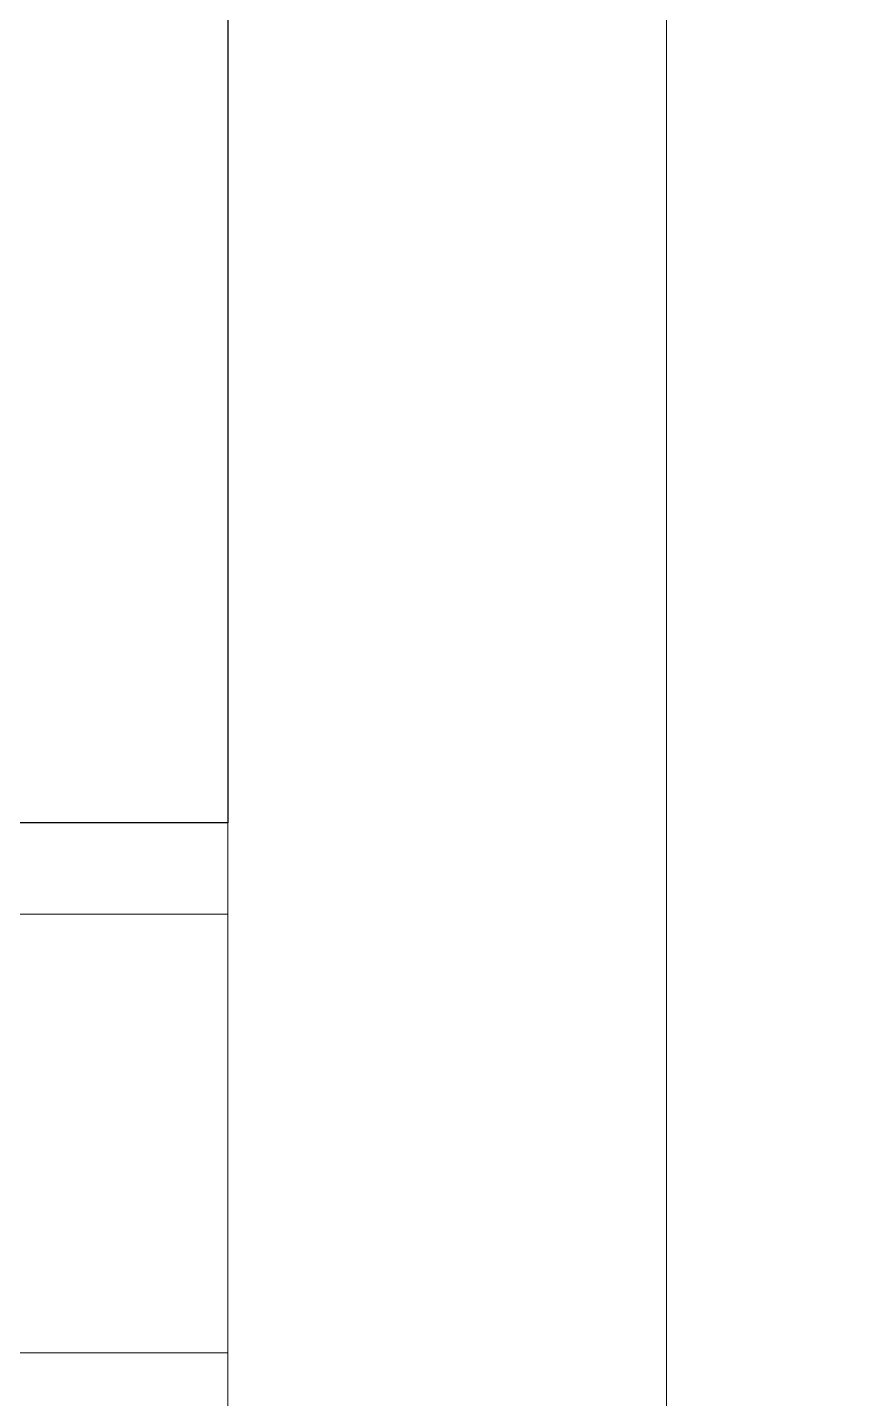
# Model space of a CAD drawing. Header units: millimetres. Extents: x 694231 to 734331, y 4486031 to 4541543.
# Drawn here: x 726092.3 to 726130, y 4492451.7 to 4492514.3 of the extents above; entities that cross this region are included whole.
import ezdxf

# ---------------------------------------------------------------- set-up
doc = ezdxf.new("R2010")
doc.units = ezdxf.units.MM
doc.layers.add('DBM_w_sld', color=111, linetype='Continuous', lineweight=20)
doc.layers.add('Deko_Zemin Seramik5', color=155, linetype='Continuous')

msp = doc.modelspace()

# ---------------------------------------------------------------- linework, layer by layer
at = {"layer": 'DBM_w_sld'}
for points in [[(726081.446, 4491630.383), (726121.446, 4491630.383), (726121.446, 4492680.383), (725402.857, 4492680.383)], [(726161.446, 4491630.383), (726121.446, 4491630.383), (726121.446, 4492680.383), (726840.035, 4492680.383)], [(726101.446, 4492239.648), (726101.446, 4492640.383)], [(725834.596, 4492473.823), (726101.446, 4492473.823)], [(725824.596, 4492453.823), (726101.446, 4492453.823)]]:
    msp.add_lwpolyline(points, dxfattribs=at)
at = {"layer": 'Deko_Zemin Seramik5'}
msp.add_lwpolyline([(726101.446, 4492635.383), (726101.446, 4492477.995), (726021.447, 4492477.995), (726021.447, 4492660.383)], dxfattribs=at)

doc.saveas('drawing.dxf')
